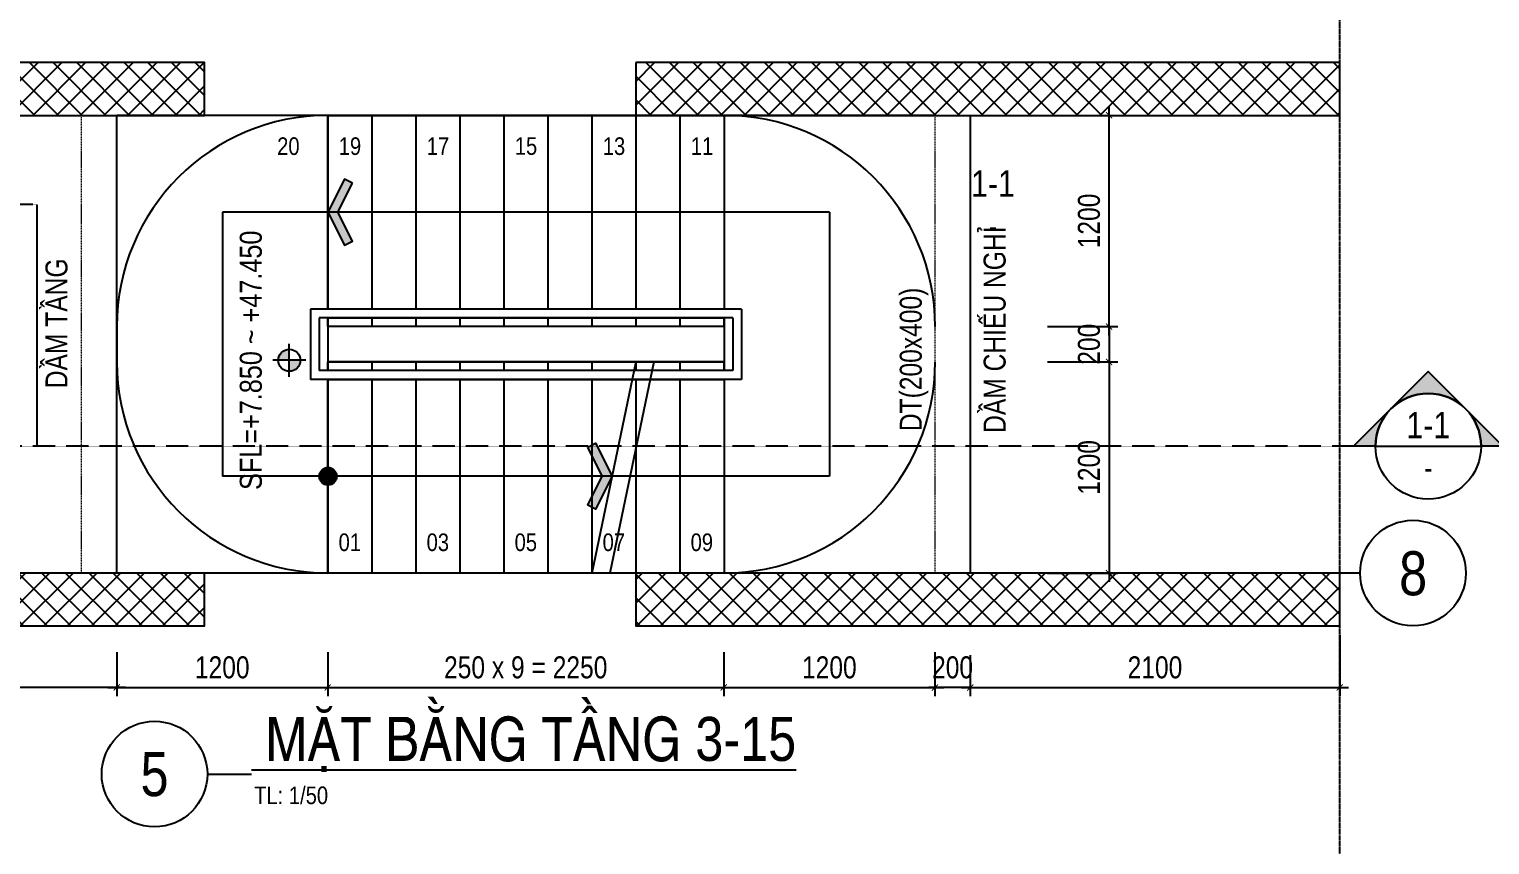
# Model space of a CAD drawing. Header units: millimetres. Extents: x 379264 to 1158416, y -283062 to 356890.
# Drawn here: x 656048 to 664346, y -11690 to -7058 of the extents above; entities that cross this region are included whole.
import ezdxf
from ezdxf.enums import TextEntityAlignment as Align
from ezdxf.xclip import XClip

# ---------------------------------------------------------------- set-up
doc = ezdxf.new("R2010")
doc.units = ezdxf.units.MM
doc.header["$XCLIPFRAME"] = 0
for name, pattern in [('BLOCK A - CHI TIET THANG 1$0$$0$HIDDEN', [0.375, 0.25, -0.125]), ('CENTER', [2, 1.25, -0.25, 0.25, -0.25]), ('HIDDEN', [9.525, 6.35, -3.175]), ('mb_loi thang 2-19 twa$0$Hidden21', [3, 2, -1])]:
    doc.linetypes.add(name, pattern=pattern)
doc.layers.add("'S_General_Hidden_1 Thin", color=1, linetype='HIDDEN', lineweight=18)
for name, color, linetype in [('01PM. TEXT A', 3, 'Continuous'), ('02PM. TEXT B', 4, 'Continuous'), ('03PM. TEXT C', 1, 'Continuous'), ('05PM. FRAME', 4, 'Continuous'), ('07PM. WACO', 6, 'Continuous'), ('11PM. DIM', 2, 'Continuous'), ('12PM. GRID', 8, 'CENTER'), ('13PM. HATCH', 8, 'Continuous'), ('BLOCK A - CHI TIET THANG 1$0$Ky hieu Truc', 1, 'Continuous'), ('BLOCK A - CHI TIET THANG 1$0$Number Step', 94, 'Continuous'), ('mb tang 1 TWA$0$Staircase', 30, 'Continuous'), ('MB_Cot tang 1$0$Concrete Line', 6, 'Continuous'), ('mb_loi thang 2-19 twa$0$Staircase', 30, 'Continuous'), ('mb_loi thang 2-19 twa$0$Staircase Hidden', 34, 'mb_loi thang 2-19 twa$0$Hidden21')]:
    doc.layers.add(name, color=color, linetype=linetype)
doc.styles.add('[PMDC2013]STYLE', font='arial.ttf', dxfattribs={"width": 0.8})
doc.styles.add('BLOCK A - CHI TIET THANG 1$0$$0$Title Block Bold', font='VHELVEB_0.TTF')
doc.styles.add('BLOCK A - CHI TIET THANG 1$0$VNI-HelveC', font='VHELVCN_0.TTF')
doc.styles.add('BLOCK A - CHI TIET THANG 1$0$VNI-HelveCB', font='VHELVCB_0.TTF')
doc.dimstyles.new('BLOCK A - CHI TIET THANG 1$0$Dim 50 (A1-A2)', dxfattribs={"dimscale": 50, "dimtxt": 2.5, "dimasz": 0.7, "dimexe": 1, "dimexo": 1, "dimgap": 1, "dimtad": 1, "dimdec": 0, "dimzin": 12, "dimdsep": 46, "dimtxsty": '[PMDC2013]STYLE', "dimblk": 'ARCHTICK', "dimcen": 0, "dimdle": 1, "dimclrd": 2, "dimclre": 2, "dimclrt": 4, "dimadec": 0, "dimazin": 0, "dimtfac": 1, "dimtdec": 0, "dimtix": 1, "dimtmove": 2, "dimatfit": 3, "dimldrblk": 'ARCHTICK', "dimfxl": 1, "dimtolj": 1, "dimtzin": 0, "dimarcsym": 0})

# ---------------------------------------------------------------- blocks, each defined once
blk = doc.blocks.new('BLOCK A - CHI TIET THANG 1$0$HTT-Title')
at = {"lineweight": -2}
blk.add_line((6, 0), (11, 0), dxfattribs=at)
at = {"linetype": 'ByBlock', "lineweight": -2}
blk.add_circle((0, 0), 6, dxfattribs=at)
at = {"linetype": 'ByBlock', "lineweight": -2, "style": 'BLOCK A - CHI TIET THANG 1$0$VNI-HelveCB'}
blk.add_attdef('DWG.NAME', text='', height=5, dxfattribs=at).set_placement((11, 0), align=Align.BOTTOM_LEFT)
blk.add_attdef('NUMBER', text='', height=5, dxfattribs=at).set_placement((0, 0), align=Align.MIDDLE_CENTER)
at = {"linetype": 'ByBlock', "lineweight": -2, "style": 'BLOCK A - CHI TIET THANG 1$0$VNI-HelveC'}
blk.add_attdef('SCALE', text='', height=2, dxfattribs=at).set_placement((11.32, -1.41), align=Align.TOP_LEFT)
blk = doc.blocks.new('*U392')
at = {"linetype": 'BLOCK A - CHI TIET THANG 1$0$$0$HIDDEN', "ltscale": 10}
blk.add_line((-600, 0), (-17342, 0), dxfattribs=at)
at = {"style": 'BLOCK A - CHI TIET THANG 1$0$$0$Title Block Bold', "flags": 8}
blk.add_attdef('VIEWNUMBER', text='', height=300, dxfattribs=at).set_placement((0, 0), align=Align.BOTTOM_CENTER)
blk.add_attdef('DRAWINGREFERENCE', text='', height=250, dxfattribs=at).set_placement((0, -120), align=Align.TOP_CENTER)
blk = doc.blocks.new('BLOCK A - CHI TIET THANG 1$0$13123123213')
at = {"linetype": 'ByBlock'}
h = blk.add_hatch(color=0, dxfattribs=at)
h.paths.add_polyline_path([(0, 1), (0, 0), (1, 0, 0.414214)])
h.paths.add_polyline_path([(0, 0), (-1, 0, 0.414214), (0, -1)])
at = {"color": 0, "linetype": 'ByBlock'}
for p, q in [((0, -1.5), (0, 1.5)), ((-1.5, 0), (1.5, 0))]:
    blk.add_line(p, q, dxfattribs=at)
blk.add_circle((0, 0), 1, dxfattribs=at)
at = {"color": 0, "linetype": 'ByBlock', "lineweight": -2, "style": 'BLOCK A - CHI TIET THANG 1$0$VNI-HelveC'}
for tag, p in [('TEXT1', (0, 10.5)), ('TEXT2', (0, 7)), ('TEXT3', (0, 3.5))]:
    blk.add_attdef(tag, text='', height=2, dxfattribs=at).set_placement(p, align=Align.MIDDLE_CENTER)
blk = doc.blocks.new('BLOCK A - CHI TIET THANG 1$0$HTT-Grid')
at = {"layer": '05PM. FRAME', "linetype": 'ByBlock', "lineweight": -2}
blk.add_line((0, -2.5), (0, 0), dxfattribs=at)
blk.add_circle((0, -8.5), 6, dxfattribs=at)
at = {"layer": '03PM. TEXT C', "linetype": 'ByBlock', "lineweight": -2, "style": '[PMDC2013]STYLE', "width": 0.8}
blk.add_attdef('GRID', text='', height=5, dxfattribs=at).set_placement((0, -8.5), align=Align.MIDDLE)
blk = doc.blocks.new('*U293')
h = blk.add_hatch(color=256)
edge = h.paths.add_edge_path()
edge.add_line((-600, 0), (-849, 0))
edge.add_line((-849, 0), (0, 849))
edge.add_line((0, 849), (849, 0))
edge.add_line((849, 0), (600, 0))
edge.add_arc((0, 0), 600, 360, 540)
at = {"linetype": 'BLOCK A - CHI TIET THANG 1$0$$0$HIDDEN', "ltscale": 10}
blk.add_line((-600, 0), (-17159, 0), dxfattribs=at)
blk.add_line((-600, 0), (600, 0))
blk.add_lwpolyline([(-600, 0), (-849, 0), (0, 849), (849, 0), (600, 0, 1)], format="xyb", close=True)
blk.add_circle((0, 0), 600)
at = {"style": 'BLOCK A - CHI TIET THANG 1$0$$0$Title Block Bold', "flags": 8}
blk.add_attdef('VIEWNUMBER', text='', height=300, dxfattribs=at).set_placement((0, 0), align=Align.BOTTOM_CENTER)
blk.add_attdef('DRAWINGREFERENCE', text='', height=250, dxfattribs=at).set_placement((0, -120), align=Align.TOP_CENTER)
blk = doc.blocks.new('_ArchTick')
at = {"color": 0, "linetype": 'ByBlock', "const_width": 0.15}
blk.add_lwpolyline([(-0.5, -0.5), (0.5, 0.5)], dxfattribs=at)
blk = doc.blocks.new('*D373')
at = {"layer": '11PM. DIM', "color": 2, "lineweight": -2, "transparency": 16777216}
for p, q in [((661832.7, -8946.9), (662232.7, -8946.9)), ((662182.7, -8896.9), (662182.7, -10196.9)), ((661832.7, -10146.9), (662232.7, -10146.9))]:
    blk.add_line(p, q, dxfattribs=at)
at = {"layer": 'Defpoints', "color": 0, "transparency": 16777216}
for p in [(661782.7, -8946.9), (661782.7, -10146.9), (662182.7, -10146.9)]:
    blk.add_point(p, dxfattribs=at)
at = {"layer": '11PM. DIM', "color": 2, "lineweight": -2, "transparency": 16777216, "xscale": 35, "yscale": 35, "zscale": 35}
for p, rotation in [((662182.7, -8946.9), 90), ((662182.7, -10146.9), 270)]:
    blk.add_blockref('_ArchTick', p, dxfattribs=dict(at, rotation=rotation))
at = {"layer": '11PM. DIM', "color": 4, "transparency": 16777216, "insert": (662068.9, -9546.9), "char_height": 125, "attachment_point": 5, "rotation": 90, "style": '[PMDC2013]STYLE'}
blk.add_mtext('\\A1;1200', dxfattribs=at)
blk = doc.blocks.new('*D374')
at = {"layer": '11PM. DIM', "color": 2, "lineweight": -2, "transparency": 16777216}
for p, q in [((661832.7, -7546.9), (662232.7, -7546.9)), ((662182.7, -8796.9), (662182.7, -7496.9)), ((661832.7, -8746.9), (662232.7, -8746.9))]:
    blk.add_line(p, q, dxfattribs=at)
at = {"layer": 'Defpoints', "color": 0, "transparency": 16777216}
for p in [(661782.7, -7546.9), (662182.7, -7546.9), (661782.7, -8746.9)]:
    blk.add_point(p, dxfattribs=at)
at = {"layer": '11PM. DIM', "color": 2, "lineweight": -2, "transparency": 16777216, "xscale": 35, "yscale": 35, "zscale": 35}
for p, rotation in [((662182.7, -7546.9), 90), ((662182.7, -8746.9), 270)]:
    blk.add_blockref('_ArchTick', p, dxfattribs=dict(at, rotation=rotation))
at = {"layer": '11PM. DIM', "color": 4, "transparency": 16777216, "insert": (662068.9, -8146.9), "char_height": 125, "attachment_point": 5, "rotation": 90, "style": '[PMDC2013]STYLE'}
blk.add_mtext('\\A1;1200', dxfattribs=at)
blk = doc.blocks.new('*D375')
at = {"layer": '11PM. DIM', "color": 2, "lineweight": -2, "transparency": 16777216}
for p, q in [((662182.7, -8746.9), (662182.7, -8711.9)), ((661832.7, -8746.9), (662232.7, -8746.9)), ((662182.7, -8746.9), (662182.7, -8946.9)), ((661832.7, -8946.9), (662232.7, -8946.9)), ((662182.7, -8946.9), (662182.7, -8981.9))]:
    blk.add_line(p, q, dxfattribs=at)
at = {"layer": 'Defpoints', "color": 0, "transparency": 16777216}
for p in [(661782.7, -8746.9), (661782.7, -8946.9), (662182.7, -8946.9)]:
    blk.add_point(p, dxfattribs=at)
at = {"layer": '11PM. DIM', "color": 2, "lineweight": -2, "transparency": 16777216, "xscale": 35, "yscale": 35, "zscale": 35}
for p, rotation in [((662182.7, -8746.9), 270), ((662182.7, -8946.9), 90)]:
    blk.add_blockref('_ArchTick', p, dxfattribs=dict(at, rotation=rotation))
at = {"layer": '11PM. DIM', "color": 4, "transparency": 16777216, "insert": (662068.9, -8846.9), "char_height": 125, "attachment_point": 5, "rotation": 90, "style": '[PMDC2013]STYLE'}
blk.add_mtext('\\A1;200', dxfattribs=at)
blk = doc.blocks.new('*D376')
at = {"layer": '11PM. DIM', "color": 2, "lineweight": -2, "transparency": 16777216}
for p, q in [((656545.1, -10596.9), (656545.1, -10846.9)), ((657743.5, -10596.9), (657743.5, -10846.9)), ((656495.1, -10796.9), (657793.5, -10796.9))]:
    blk.add_line(p, q, dxfattribs=at)
at = {"layer": 'Defpoints', "color": 0, "transparency": 16777216}
for p in [(656545.1, -10546.9), (657743.5, -10546.9), (657743.5, -10796.9)]:
    blk.add_point(p, dxfattribs=at)
at = {"layer": '11PM. DIM', "color": 2, "lineweight": -2, "transparency": 16777216, "xscale": 35, "yscale": 35, "zscale": 35, "rotation": 180}
blk.add_blockref('_ArchTick', (656545.1, -10796.9), dxfattribs=at)
at = {"layer": '11PM. DIM', "color": 2, "lineweight": -2, "transparency": 16777216, "xscale": 35, "yscale": 35, "zscale": 35}
blk.add_blockref('_ArchTick', (657743.5, -10796.9), dxfattribs=at)
at = {"layer": '11PM. DIM', "color": 4, "transparency": 16777216, "insert": (657144.3, -10683.1), "char_height": 125, "attachment_point": 5, "style": '[PMDC2013]STYLE'}
blk.add_mtext('\\A1;1200', dxfattribs=at)
blk = doc.blocks.new('*D377')
at = {"layer": '11PM. DIM', "color": 2, "lineweight": -2, "transparency": 16777216}
for p, q in [((657743.5, -10596.9), (657743.5, -10846.9)), ((659993.5, -10596.9), (659993.5, -10846.9)), ((657693.5, -10796.9), (660043.5, -10796.9))]:
    blk.add_line(p, q, dxfattribs=at)
at = {"layer": 'Defpoints', "color": 0, "transparency": 16777216}
for p in [(657743.5, -10546.9), (659993.5, -10546.9), (659993.5, -10796.9)]:
    blk.add_point(p, dxfattribs=at)
at = {"layer": '11PM. DIM', "color": 2, "lineweight": -2, "transparency": 16777216, "xscale": 35, "yscale": 35, "zscale": 35, "rotation": 180}
blk.add_blockref('_ArchTick', (657743.5, -10796.9), dxfattribs=at)
at = {"layer": '11PM. DIM', "color": 2, "lineweight": -2, "transparency": 16777216, "xscale": 35, "yscale": 35, "zscale": 35}
blk.add_blockref('_ArchTick', (659993.5, -10796.9), dxfattribs=at)
at = {"layer": '11PM. DIM', "color": 4, "transparency": 16777216, "insert": (658868.5, -10683.1), "char_height": 125, "attachment_point": 5, "style": '[PMDC2013]STYLE'}
blk.add_mtext('\\A1;250 x 9 = 2250', dxfattribs=at)
blk = doc.blocks.new('*D378')
at = {"layer": '11PM. DIM', "color": 2, "lineweight": -2, "transparency": 16777216}
for p, q in [((659993.5, -10596.9), (659993.5, -10846.9)), ((661193.5, -10596.9), (661193.5, -10846.9)), ((659943.5, -10796.9), (661243.5, -10796.9))]:
    blk.add_line(p, q, dxfattribs=at)
at = {"layer": 'Defpoints', "color": 0, "transparency": 16777216}
for p in [(659993.5, -10546.9), (661193.5, -10546.9), (661193.5, -10796.9)]:
    blk.add_point(p, dxfattribs=at)
at = {"layer": '11PM. DIM', "color": 2, "lineweight": -2, "transparency": 16777216, "xscale": 35, "yscale": 35, "zscale": 35, "rotation": 180}
blk.add_blockref('_ArchTick', (659993.5, -10796.9), dxfattribs=at)
at = {"layer": '11PM. DIM', "color": 2, "lineweight": -2, "transparency": 16777216, "xscale": 35, "yscale": 35, "zscale": 35}
blk.add_blockref('_ArchTick', (661193.5, -10796.9), dxfattribs=at)
at = {"layer": '11PM. DIM', "color": 4, "transparency": 16777216, "insert": (660593.5, -10683.1), "char_height": 125, "attachment_point": 5, "style": '[PMDC2013]STYLE'}
blk.add_mtext('\\A1;1200', dxfattribs=at)
blk = doc.blocks.new('*D379')
at = {"layer": '11PM. DIM', "color": 2, "lineweight": -2, "transparency": 16777216}
for p, q in [((661193.5, -10612.9), (661193.5, -10846.9)), ((661393.5, -10612.9), (661393.5, -10846.9)), ((661193.5, -10796.9), (661158.5, -10796.9)), ((661393.5, -10796.9), (661193.5, -10796.9)), ((661393.5, -10796.9), (661428.5, -10796.9))]:
    blk.add_line(p, q, dxfattribs=at)
at = {"layer": 'Defpoints', "color": 0, "transparency": 16777216}
for p in [(661193.5, -10562.9), (661393.5, -10562.9), (661193.5, -10796.9)]:
    blk.add_point(p, dxfattribs=at)
at = {"layer": '11PM. DIM', "color": 2, "lineweight": -2, "transparency": 16777216, "xscale": 35, "yscale": 35, "zscale": 35}
blk.add_blockref('_ArchTick', (661193.5, -10796.9), dxfattribs=at)
at = {"layer": '11PM. DIM', "color": 2, "lineweight": -2, "transparency": 16777216, "xscale": 35, "yscale": 35, "zscale": 35, "rotation": 180}
blk.add_blockref('_ArchTick', (661393.5, -10796.9), dxfattribs=at)
at = {"layer": '11PM. DIM', "color": 4, "transparency": 16777216, "insert": (661293.5, -10683.1), "char_height": 125, "attachment_point": 5, "style": '[PMDC2013]STYLE'}
blk.add_mtext('\\A1;200', dxfattribs=at)
blk = doc.blocks.new('*U299')
at = {"layer": '13PM. HATCH'}
h = blk.add_hatch(dxfattribs=at)
h.set_pattern_fill('ANSI37', color=256, scale=30, style=0)
h.set_pattern_definition([(45, (3500, -200), (-67.352, 67.352), []), (135, (3500, -200), (-67.352, -67.352), [])])
h.paths.add_polyline_path([(-250, 50), (-250, -250), (3750, -250), (3750, 50)])
at = {"layer": '07PM. WACO'}
blk.add_lwpolyline([(-250, 50), (-250, -250), (3750, -250), (3750, 50)], close=True, dxfattribs=at)
blk = doc.blocks.new('A$C03780D87')
at = {"layer": 'MB_Cot tang 1$0$Concrete Line'}
for p in [(250, 2850), (6700, 2850), (250, -50), (6700, -50)]:
    blk.add_blockref('*U299', p, dxfattribs=at)
blk = doc.blocks.new('mb_loi thang 2-19 twa$0$Arrow 60')
at = {"linetype": 'ByBlock', "lineweight": -2}
h = blk.add_hatch(color=0, dxfattribs=at)
h.paths.add_polyline_path([(1.875, 0.938), (1.651, 1.385), (0, 0.559), (-1.651, 1.385), (-1.875, 0.938), (0, 0)], flags=17)
h.paths.add_polyline_path([(1.651, 1.385), (1.875, 0.938), (0, 0), (-1.875, 0.938), (-1.651, 1.385), (0, 0.559)])
blk.add_hatch(color=0, dxfattribs=at).paths.add_polyline_path([(1.651, 1.385), (1.875, 0.938), (0, 0), (-1.875, 0.938), (-1.651, 1.385), (0, 0.559)])
at = {"color": 0, "linetype": 'ByBlock', "lineweight": -2}
blk.add_lwpolyline([(1.651, 1.385), (1.875, 0.938), (0, 0), (-1.875, 0.938), (-1.651, 1.385), (0, 0.559)], close=True, dxfattribs=at)
blk = doc.blocks.new('mb_loi thang 2-19 twa$0$Dot')
at = {"linetype": 'ByBlock', "lineweight": -2}
h = blk.add_hatch(color=0, dxfattribs=at)
edge = h.paths.add_edge_path()
edge.add_arc((0, 0), 0.5, 0, 360)
at = {"color": 0, "linetype": 'ByBlock', "lineweight": -2}
blk.add_line((0, -1), (0, 1), dxfattribs=at)
blk.add_circle((0, 0), 0.5, dxfattribs=at)
blk = doc.blocks.new('BLOCK A - CHI TIET THANG 1$0$Number Step')
at = {"color": 0, "linetype": 'ByBlock', "lineweight": -2, "style": 'BLOCK A - CHI TIET THANG 1$0$VNI-HelveCB'}
blk.add_attdef('TEXT', text='', height=2, dxfattribs=at).set_placement((0, 0), align=Align.MIDDLE)
blk = doc.blocks.new('*D380')
at = {"layer": '11PM. DIM', "color": 2, "lineweight": -2, "transparency": 16777216}
for p, q in [((663493.5, -10496.9), (663493.5, -10846.9)), ((661393.5, -10612.9), (661393.5, -10846.9)), ((661343.5, -10796.9), (663543.5, -10796.9))]:
    blk.add_line(p, q, dxfattribs=at)
at = {"layer": 'Defpoints', "color": 0, "transparency": 16777216}
for p in [(663493.5, -10446.9), (661393.5, -10562.9), (663493.5, -10796.9)]:
    blk.add_point(p, dxfattribs=at)
at = {"layer": '11PM. DIM', "color": 2, "lineweight": -2, "transparency": 16777216, "xscale": 35, "yscale": 35, "zscale": 35, "rotation": 180}
blk.add_blockref('_ArchTick', (661393.5, -10796.9), dxfattribs=at)
at = {"layer": '11PM. DIM', "color": 2, "lineweight": -2, "transparency": 16777216, "xscale": 35, "yscale": 35, "zscale": 35}
blk.add_blockref('_ArchTick', (663493.5, -10796.9), dxfattribs=at)
at = {"layer": '11PM. DIM', "color": 4, "transparency": 16777216, "insert": (662443.5, -10683.1), "char_height": 125, "attachment_point": 5, "style": '[PMDC2013]STYLE'}
blk.add_mtext('\\A1;2100', dxfattribs=at)
blk = doc.blocks.new('*D381')
at = {"layer": '11PM. DIM', "color": 2, "lineweight": -2, "transparency": 16777216}
for p, q in [((653043.5, -10596.9), (653043.5, -10846.9)), ((656545.1, -10596.9), (656545.1, -10846.9)), ((656595.1, -10796.9), (652993.5, -10796.9))]:
    blk.add_line(p, q, dxfattribs=at)
at = {"layer": 'Defpoints', "color": 0, "transparency": 16777216}
for p in [(653043.5, -10546.9), (656545.1, -10546.9), (653043.5, -10796.9)]:
    blk.add_point(p, dxfattribs=at)
at = {"layer": '11PM. DIM', "color": 2, "lineweight": -2, "transparency": 16777216, "xscale": 35, "yscale": 35, "zscale": 35, "rotation": 180}
blk.add_blockref('_ArchTick', (653043.5, -10796.9), dxfattribs=at)
at = {"layer": '11PM. DIM', "color": 2, "lineweight": -2, "transparency": 16777216, "xscale": 35, "yscale": 35, "zscale": 35}
blk.add_blockref('_ArchTick', (656545.1, -10796.9), dxfattribs=at)
at = {"layer": '11PM. DIM', "color": 4, "transparency": 16777216, "insert": (654794.3, -10683), "char_height": 125, "attachment_point": 5, "style": '[PMDC2013]STYLE'}
blk.add_mtext('\\A1;3500', dxfattribs=at)

msp = doc.modelspace()

# ---------------------------------------------------------------- hatches: boundary and pattern name
at = {"layer": '13PM. HATCH'}
h = msp.add_hatch(dxfattribs=at)
h.set_pattern_fill('_USER', color=256, scale=250, angle=270, pattern_type=0)
h.set_pattern_definition([(270, (658995.05, -10146.9), (250, -5e-14), [])])
h.paths.add_polyline_path([(659995.05, -10146.89), (657745.05, -10146.89), (657745.05, -9046.89), (659995.05, -9046.89)])
h.paths.add_polyline_path([(659995.05, -8996.89), (657745.05, -8996.89), (657745.05, -8946.89), (659995.05, -8946.89)])
h.paths.add_polyline_path([(659995.05, -8746.89), (657745.05, -8746.89), (657745.05, -8696.89), (659995.05, -8696.89)])
h.paths.add_polyline_path([(659995.05, -8646.89), (657745.05, -8646.89), (657745.05, -7546.89), (659995.05, -7546.89)])

# ---------------------------------------------------------------- linework, layer by layer
at = {"layer": "'S_General_Hidden_1 Thin"}
for p, q in [((656343.51, -7546.89), (656343.51, -10146.89)), ((661193.51, -7546.89), (661193.51, -10146.89))]:
    msp.add_line(p, q, dxfattribs=at)
at = {"layer": '05PM. FRAME', "ltscale": 0.25}
for p, q in [((656543.51, -7546.89), (656543.51, -10146.89)), ((661393.51, -7546.89), (661393.51, -10146.89))]:
    msp.add_line(p, q, dxfattribs=at)
at = {"layer": '07PM. WACO', "linetype": 'BLOCK A - CHI TIET THANG 1$0$$0$HIDDEN', "ltscale": 10}
msp.add_lwpolyline([(656093.62, -9426.51), (656093.62, -8054.09)], dxfattribs=at)
at = {"layer": '12PM. GRID', "ltscale": 3}
for p, q in [((663493.5, -29472.52), (663493.5, -2302.33)), ((663532.03, -10146.89), (652881.76, -10146.89))]:
    msp.add_line(p, q, dxfattribs=at)
at = {"layer": '13PM. HATCH'}
for p, q in [((656545.05, -10146.89), (656545.05, -7546.89)), ((657745.05, -7546.89), (657745.05, -8646.89)), ((659995.05, -7546.89), (659995.05, -8646.89)), ((660595.05, -8096.89), (657145.05, -8096.89)), ((657145.05, -8096.89), (657145.05, -9596.89)), ((660595.05, -8096.89), (660595.05, -9596.89)), ((660095.05, -8646.89), (657645.05, -8646.89)), ((657645.05, -8646.89), (657645.05, -9046.89)), ((660045.05, -8696.89), (657695.05, -8696.89)), ((657695.05, -8696.89), (657695.05, -8996.89)), ((657745.05, -8696.89), (657745.05, -8996.89)), ((659995.05, -8696.89), (659995.05, -8996.89)), ((659995.05, -8746.89), (659995.05, -8696.89)), ((660045.05, -8696.89), (660045.05, -8996.89)), ((660095.05, -8646.89), (660095.05, -9046.89)), ((659995.05, -8746.89), (657745.05, -8746.89)), ((659995.05, -8946.89), (657745.05, -8946.89)), ((659495.05, -8946.89), (659245.05, -10146.89)), ((659597.2, -8946.89), (659347.2, -10146.89)), ((659995.05, -8996.89), (659995.05, -8946.89)), ((660045.05, -8996.89), (657695.05, -8996.89)), ((660095.05, -9046.89), (657645.05, -9046.89)), ((657745.05, -9046.89), (657745.05, -10146.89)), ((659995.05, -9046.89), (659995.05, -10146.89)), ((660595.05, -9596.89), (657145.05, -9596.89))]:
    msp.add_line(p, q, dxfattribs=at)
for points in [[(659995.05, -8646.89), (657745.05, -8646.89), (657745.05, -7546.89), (659995.05, -7546.89)], [(659995.05, -8746.89), (657745.05, -8746.89), (657745.05, -8696.89), (659995.05, -8696.89)], [(659995.05, -8996.89), (657745.05, -8996.89), (657745.05, -8946.89), (659995.05, -8946.89)], [(659995.05, -10146.89), (657745.05, -10146.89), (657745.05, -9046.89), (659995.05, -9046.89)]]:
    msp.add_lwpolyline(points, close=True, dxfattribs=at)
for centre, start, end in [((657745.05, -8746.89), 90, 180), ((659995.05, -8746.89), 0, 90), ((657745.05, -8946.89), 180, 270), ((659995.05, -8946.89), 270, 0)]:
    msp.add_arc(centre, 1200, start, end, dxfattribs=at)
at = {"layer": 'mb_loi thang 2-19 twa$0$Staircase'}
for p, q in [((661195.05, -7546.89), (656545.05, -7546.89)), ((661195.05, -10146.89), (656545.05, -10146.89))]:
    msp.add_line(p, q, dxfattribs=at)
at = {"layer": 'mb_loi thang 2-19 twa$0$Staircase Hidden'}
msp.add_line((656545.05, -8746.89), (656545.05, -8946.89), dxfattribs=at)

# ---------------------------------------------------------------- block references
at = {"layer": '01PM. TEXT A'}
ref = msp.add_blockref('BLOCK A - CHI TIET THANG 1$0$HTT-Title', (656759.71, -11288.56), dxfattribs=dict(at, xscale=50, yscale=50, zscale=50))
ref.add_attrib('NUMBER', '5', dxfattribs={"layer": '0', "color": 0, "linetype": 'ByBlock', "lineweight": -2, "height": 250, "style": 'BLOCK A - CHI TIET THANG 1$0$VNI-HelveCB'}).set_placement((656759.71, -11288.56), align=Align.MIDDLE_CENTER)
ref.add_attrib('DWG.NAME', '%%u MAËT BAÈNG TAÀNG 3-15', dxfattribs={"layer": '0', "color": 3, "linetype": 'ByBlock', "lineweight": -2, "height": 250, "style": 'BLOCK A - CHI TIET THANG 1$0$VNI-HelveCB'}).set_placement((657309.71, -11288.56), align=Align.BOTTOM_LEFT)
ref.add_attrib('SCALE', 'TL: 1/50', dxfattribs={"layer": '0', "color": 0, "linetype": 'ByBlock', "lineweight": -2, "height": 100, "style": 'BLOCK A - CHI TIET THANG 1$0$VNI-HelveC'}).set_placement((657325.48, -11359.24), align=Align.TOP_LEFT)
at = {"layer": '02PM. TEXT B'}
ref = msp.add_blockref('BLOCK A - CHI TIET THANG 1$0$13123123213', (657525.32, -8937.98), dxfattribs=dict(at, xscale=62.5, yscale=62.5, zscale=62.5, rotation=90))
ref.add_attrib('TEXT3', 'SFL=+7.850 ~ +47.450', dxfattribs={"layer": '0', "color": 0, "linetype": 'ByBlock', "lineweight": -2, "height": 125, "rotation": 90, "style": 'BLOCK A - CHI TIET THANG 1$0$VNI-HelveC'}).set_placement((657306.57, -8937.98), align=Align.MIDDLE_CENTER)
at = {"layer": '07PM. WACO'}
ref = msp.add_blockref('*U392', (661522.89, -8054.09), dxfattribs=dict(at, xscale=0.5, yscale=0.5, zscale=0.5))
XClip(ref).set_block_clipping_path([(-19012.7425806456, -2244.8063808626), (-10858.5522377987, 1803.4151973601)])
ref.add_attrib('VIEWNUMBER', '1-1', dxfattribs={"layer": '0', "height": 150, "style": 'BLOCK A - CHI TIET THANG 1$0$VNI-HelveCB'}).set_placement((661522.89, -8054.09), align=Align.BOTTOM_CENTER)
ref.add_attrib('DRAWINGREFERENCE', '-', dxfattribs={"layer": '0', "height": 125, "style": 'BLOCK A - CHI TIET THANG 1$0$VNI-HelveCB'}).set_placement((661522.89, -8114.09), align=Align.TOP_CENTER)
ref = msp.add_blockref('*U293', (663996.12, -9426.51), dxfattribs=dict(at, xscale=0.5, yscale=0.5, zscale=0.5))
ref.add_attrib('VIEWNUMBER', '1-1', dxfattribs={"layer": '0', "height": 150, "style": 'BLOCK A - CHI TIET THANG 1$0$VNI-HelveCB'}).set_placement((663996.12, -9426.51), align=Align.BOTTOM_CENTER)
ref.add_attrib('DRAWINGREFERENCE', '-', dxfattribs={"layer": '0', "height": 125, "style": 'BLOCK A - CHI TIET THANG 1$0$VNI-HelveCB'}).set_placement((663996.12, -9486.51), align=Align.TOP_CENTER)
at = {"layer": '13PM. HATCH', "yscale": 100, "zscale": 100}
for name, p, xscale, rotation in [('mb_loi thang 2-19 twa$0$Arrow 60', (657745.05, -8096.89), -100, 270), ('mb_loi thang 2-19 twa$0$Arrow 60', (659359.64, -9596.89), 100, 89.99999999999999), ('mb_loi thang 2-19 twa$0$Dot', (657745.05, -9596.89), 100, 89.99999999999999)]:
    msp.add_blockref(name, p, dxfattribs=dict(at, xscale=xscale, rotation=rotation))
at = {"layer": 'BLOCK A - CHI TIET THANG 1$0$Ky hieu Truc'}
ref = msp.add_blockref('BLOCK A - CHI TIET THANG 1$0$HTT-Grid', (663484.29, -10146.89), dxfattribs=dict(at, xscale=50, yscale=50, zscale=50, rotation=90))
ref.add_attrib('GRID', '8', dxfattribs={"layer": '0', "linetype": 'ByBlock', "lineweight": -2, "height": 250, "style": 'BLOCK A - CHI TIET THANG 1$0$VNI-HelveC'}).set_placement((663910.29, -10147.89), align=Align.MIDDLE)
at = {"layer": 'BLOCK A - CHI TIET THANG 1$0$Number Step', "xscale": 50, "yscale": 50, "zscale": 50}
for p, values in [((657520.05, -7721.85), {'TEXT': '20'}), ((657870.05, -7721.85), {'TEXT': '19'}), ((658370.05, -7721.89), {'TEXT': '17'}), ((658870.05, -7721.89), {'TEXT': '15'}), ((659370.05, -7721.89), {'TEXT': '13'}), ((659870.05, -7721.89), {'TEXT': '11'}), ((657869.05, -9971.89), {'TEXT': '01'}), ((658369.05, -9971.89), {'TEXT': '03'}), ((658869.05, -9971.89), {'TEXT': '05'}), ((659369.05, -9971.89), {'TEXT': '07'}), ((659869.05, -9971.89), {'TEXT': '09'})]:
    msp.add_blockref('BLOCK A - CHI TIET THANG 1$0$Number Step', p, dxfattribs=at).add_auto_attribs(values)
at = {"layer": 'mb tang 1 TWA$0$Staircase'}
msp.add_blockref('A$C03780D87', (653043.5, -10146.89), dxfattribs=at)

# ---------------------------------------------------------------- texts
at = {"layer": '01PM. TEXT A', "style": '[PMDC2013]STYLE', "width": 0.8}
for s, p in [('DẦM CHIẾU NGHỈ ', (661595.01, -9350.37, -0.01)), ('DẦM TẦNG ', (656265.19, -9096.99, -0.01)), ('DT(200x400)', (661118.57, -9340.85, -0.01))]:
    msp.add_text(s, height=125, rotation=90, dxfattribs=at).set_placement(p)

# ---------------------------------------------------------------- dimensions: what is measured, and where the dimension line sits
at = {"layer": '11PM. DIM'}
for base, p1, p2, angle, picture, middle in [((662182.69, -7546.89), (661782.69, -8746.89), (661782.69, -7546.89), 270, '*D374', (662068.87, -8146.89)), ((662182.69, -8946.89), (661782.69, -8746.89), (661782.69, -8946.89), 90, '*D375', (662068.87, -8846.89)), ((662182.69, -10146.89), (661782.69, -8946.89), (661782.69, -10146.89), 90, '*D373', (662068.87, -9546.89))]:
    dim = msp.add_linear_dim(base=base, p1=p1, p2=p2, angle=angle, dimstyle='BLOCK A - CHI TIET THANG 1$0$Dim 50 (A1-A2)', dxfattribs=at)
    dim.commit()
    dim.dimension.update_dxf_attribs({"geometry": picture, "text_midpoint": middle})
dim = msp.add_linear_dim(base=(659993.51, -10796.89), p1=(657743.5, -10546.89), p2=(659993.51, -10546.89), text='250 x 9 = <>', dimstyle='BLOCK A - CHI TIET THANG 1$0$Dim 50 (A1-A2)', dxfattribs=at)
dim.commit()
dim.dimension.update_dxf_attribs({"geometry": '*D377', "text_midpoint": (658868.5, -10683.07)})
for base, p1, p2, picture, middle in [((663493.5, -10796.89), (661393.5, -10562.89), (663493.5, -10446.89), '*D380', (662443.5, -10683.07)), ((661193.51, -10796.89), (659993.51, -10546.89), (661193.51, -10546.89), '*D378', (660593.51, -10683.07)), ((661193.51, -10796.89), (661393.5, -10562.89), (661193.51, -10562.89), '*D379', (661293.5, -10683.07))]:
    dim = msp.add_linear_dim(base=base, p1=p1, p2=p2, dimstyle='BLOCK A - CHI TIET THANG 1$0$Dim 50 (A1-A2)', dxfattribs=at)
    dim.commit()
    dim.dimension.update_dxf_attribs({"geometry": picture, "text_midpoint": middle})
for base, p2, picture, middle in [((653043.5, -10796.89), (653043.5, -10546.89), '*D381', (654794.28, -10683.02)), ((657743.5, -10796.89), (657743.5, -10546.89), '*D376', (657144.28, -10683.07))]:
    dim = msp.add_linear_dim(base=base, p1=(656545.05, -10546.89), p2=p2, dimstyle='BLOCK A - CHI TIET THANG 1$0$Dim 50 (A1-A2)', override={"dimrnd": 10}, dxfattribs=at)
    dim.commit()
    dim.dimension.update_dxf_attribs({"geometry": picture, "text_midpoint": middle})

doc.saveas('drawing.dxf')
